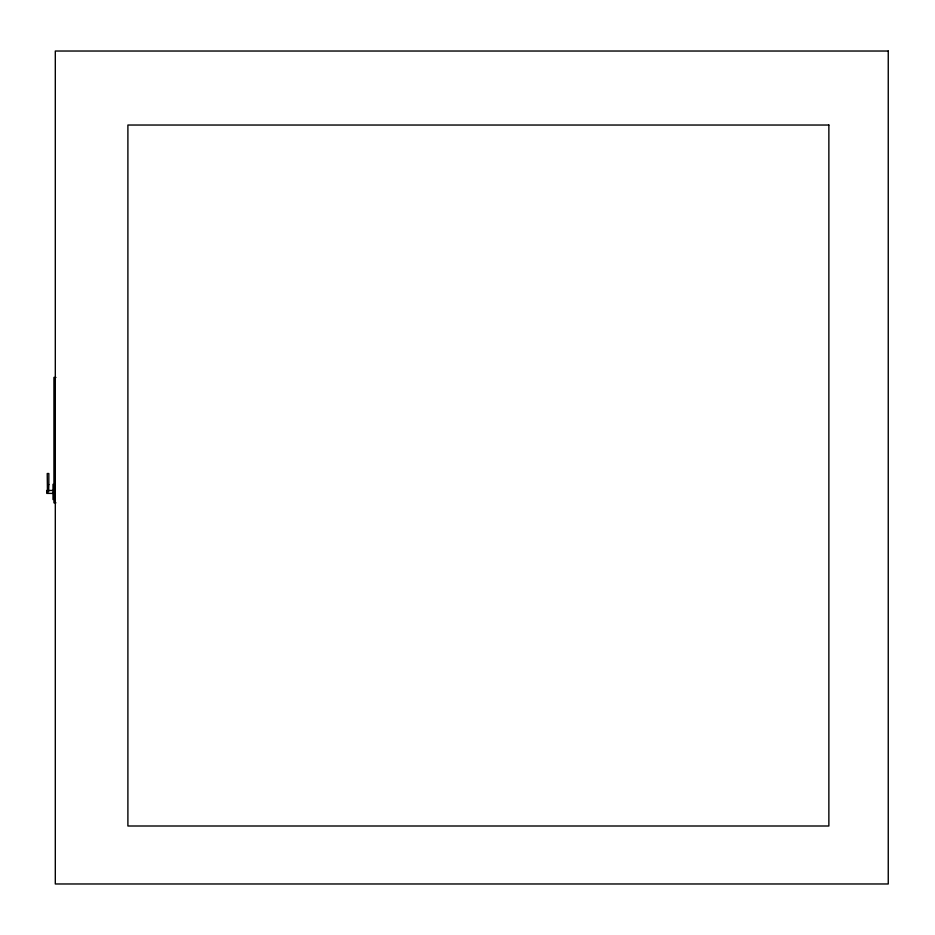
<?xml version="1.0" encoding="UTF-8"?>
<svg xmlns="http://www.w3.org/2000/svg" width="935" height="935" viewBox="0 0 935 935"><rect width="100%" height="100%" fill="white"/><g stroke="black" fill="none" stroke-linecap="round" stroke-linejoin="round"><path stroke-width="1.4" d="M55.936 377.436L53.938 377.436L53.938 502.808L55.936 502.808M53.014 490.466L46.75 490.466L46.75 493.388L53.014 493.388M53.014 484.283L53.014 499.57M48.83 484.599L48.608 491.868L47.451 491.868L47.229 473.519L48.83 473.519L48.83 484.599M888.25 51.028L55.305 51.028L55.305 883.972L888.25 883.972L888.25 51.028M828.866 125.033L127.896 125.033L127.896 826.002L828.866 826.002L828.866 125.033"/></g></svg>
